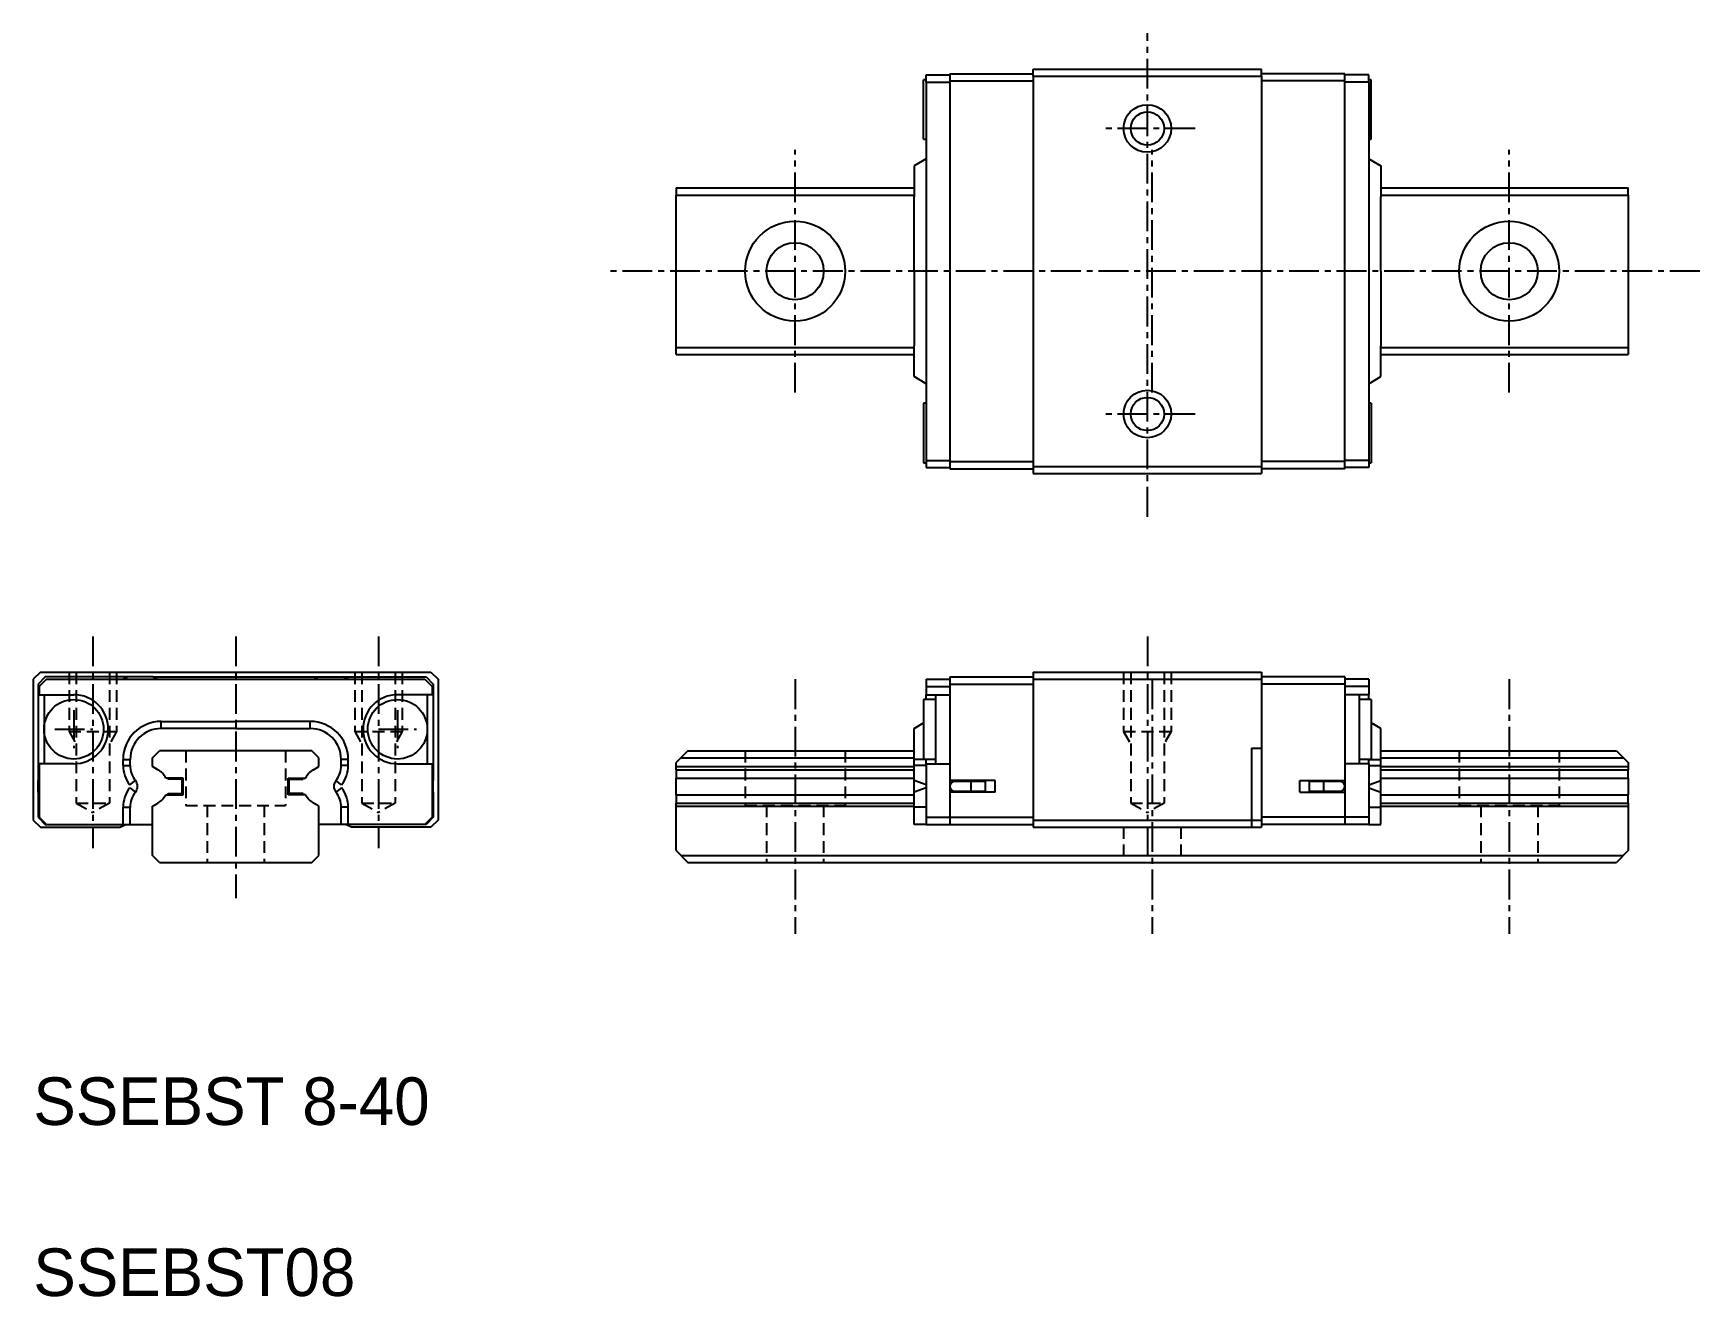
# Model space of a CAD drawing. Extents: x 10 to 80, y 10 to 63.1.
import ezdxf

# ---------------------------------------------------------------- set-up
doc = ezdxf.new("R2010")
doc.units = 0
doc.linetypes.add('CENTER', pattern=[2, 1.25, -0.25, 0.25, -0.25])
doc.linetypes.add('DASHED', pattern=[0.75, 0.5, -0.25])
doc.layers.get('0').update_dxf_attribs({"linetype": 'CONTINUOUS'})
doc.layers.add('CENTER', color=1, linetype='CENTER')

msp = doc.modelspace()

# ---------------------------------------------------------------- linework, layer by layer
at = {"color": 7, "linetype": 'CONTINUOUS'}
for p, q in [((47.5, 61.12), (47.4, 61.12)), ((47.4, 58.62), (47.4, 61.12)), ((47.5, 61.32), (48.5, 61.32)), ((47.5, 61.02), (47.5, 61.32)), ((47.5, 61.02), (47.5, 45.12)), ((47.5, 61.02), (48.5, 61.02)), ((48.5, 61.37), (52, 61.37)), ((48.5, 61.37), (48.5, 44.77)), ((48.5, 61.07), (52, 61.07)), ((52, 61.57), (61.6, 61.57)), ((52, 61.27), (52, 61.57)), ((52, 61.27), (61.6, 61.27)), ((52, 61.27), (52, 44.87)), ((61.6, 61.27), (61.6, 61.57)), ((65.1, 61.37), (61.6, 61.37)), ((65.1, 61.37), (61.6, 61.37)), ((61.6, 61.27), (61.6, 44.87)), ((65.1, 61.07), (61.6, 61.07)), ((65.1, 61.07), (61.6, 61.07)), ((65.1, 44.77), (65.1, 61.37)), ((66.1, 61.32), (65.1, 61.32)), ((66.1, 61.02), (65.1, 61.02)), ((66.1, 61.02), (66.1, 61.32)), ((66.2, 61.12), (66.1, 61.12)), ((66.2, 61.12), (66.1, 61.12)), ((66.1, 61.02), (66.1, 45.12)), ((66.2, 58.62), (66.2, 61.12)), ((66.2, 58.62), (66.2, 61.12)), ((47.4, 58.62), (47.5, 58.62)), ((66.1, 58.62), (66.2, 58.62)), ((66.1, 58.62), (66.2, 58.62)), ((47.5, 57.8), (47, 57.5)), ((47, 57.5), (47, 56.2)), ((66.1, 57.8), (66.6, 57.5)), ((66.6, 57.5), (66.6, 56.2)), ((37, 56.57), (47, 56.57)), ((37, 56.57), (37, 56.27)), ((37, 56.27), (47, 56.27)), ((37, 49.87), (37, 56.27)), ((47, 53.07), (47, 56.2)), ((66.6, 56.57), (77, 56.57)), ((66.6, 56.27), (77, 56.27)), ((66.6, 53.07), (66.6, 56.2)), ((77, 56.27), (77, 56.57)), ((77, 56.27), (77, 49.87)), ((47, 53.07), (47, 49.94)), ((66.6, 53.07), (66.6, 49.94)), ((37, 49.87), (47, 49.87)), ((37, 49.57), (37, 49.87)), ((47, 48.64), (47, 49.94)), ((66.6, 48.64), (66.6, 49.94)), ((66.6, 49.87), (77, 49.87)), ((77, 49.87), (77, 49.57)), ((37, 49.57), (47, 49.57)), ((66.6, 49.57), (77, 49.57)), ((47.5, 48.34), (47, 48.64)), ((66.1, 48.34), (66.6, 48.64)), ((47.4, 47.52), (47.4, 45.02)), ((47.5, 47.52), (47.4, 47.52)), ((66.2, 47.52), (66.1, 47.52)), ((66.2, 47.52), (66.2, 45.02)), ((47.4, 45.02), (47.5, 45.02)), ((47.5, 45.12), (48.5, 45.12)), ((47.5, 45.12), (47.5, 44.82)), ((47.5, 44.82), (48.5, 44.82)), ((48.5, 45.07), (52, 45.07)), ((52, 44.87), (61.6, 44.87)), ((52, 44.87), (52, 44.57)), ((65.1, 45.07), (61.6, 45.07)), ((65.1, 45.07), (61.6, 45.07)), ((61.6, 44.87), (61.6, 44.57)), ((66.1, 45.12), (65.1, 45.12)), ((66.1, 44.82), (65.1, 44.82)), ((66.1, 45.12), (66.1, 44.82)), ((66.1, 45.02), (66.2, 45.02)), ((48.5, 44.77), (52, 44.77)), ((52, 44.57), (61.6, 44.57)), ((65.1, 44.77), (61.6, 44.77)), ((65.1, 44.77), (61.6, 44.77)), ((10.3, 36.22), (10, 35.92)), ((10, 35.92), (10, 30)), ((10.5, 36.02), (10.2, 35.72)), ((10.2, 35.72), (10.2, 31.67)), ((10.55, 35.92), (10.25, 35.62)), ((10.3, 36.22), (26.7, 36.22)), ((13.980385, 36.02), (10.5, 36.02)), ((10.55, 35.92), (26.45, 35.92)), ((15.019615, 36.02), (13.980385, 36.02)), ((15.019615, 36.02), (21.980385, 36.02)), ((21.980385, 36.02), (23.019615, 36.02)), ((23.019615, 36.02), (26.5, 36.02)), ((26.45, 35.92), (26.75, 35.62)), ((26.5, 36.02), (26.8, 35.72)), ((26.7, 36.22), (27, 35.92)), ((26.8, 35.72), (26.8, 31.67)), ((27, 35.92), (27, 30)), ((47.5, 35.92), (47.5, 35.62)), ((47.5, 35.92), (48.5, 35.92)), ((48.5, 36.02), (52, 36.02)), ((48.5, 36.02), (48.5, 35.72)), ((48.5, 35.72), (48.5, 31.67)), ((48.5, 35.72), (52, 35.72)), ((52, 36.22), (61.6, 36.22)), ((52, 36.22), (52, 35.92)), ((52, 35.92), (52, 30)), ((52, 35.92), (61.6, 35.92)), ((61.6, 36.22), (61.6, 35.92)), ((65.1, 36.02), (61.6, 36.02)), ((65.1, 36.02), (61.6, 36.02)), ((61.6, 35.92), (61.6, 30)), ((61.6, 35.92), (61.6, 33.02)), ((65.1, 35.72), (61.6, 35.72)), ((65.1, 35.72), (61.6, 35.72)), ((65.1, 36.02), (65.1, 35.72)), ((65.1, 36.02), (65.1, 35.72)), ((66.1, 35.92), (65.1, 35.92)), ((65.1, 35.72), (65.1, 31.67)), ((65.1, 35.72), (65.1, 31.67)), ((66.1, 35.92), (66.1, 35.62)), ((10.25, 35.62), (10.25, 35.27)), ((10.25, 35.27), (11.7, 35.27)), ((10.45, 35.27), (10.45, 33.82)), ((26.75, 35.27), (25.3, 35.27)), ((26.55, 35.27), (26.55, 33.82)), ((26.75, 35.62), (26.75, 35.27)), ((47.4, 35.07), (47.4, 32.57)), ((47.9, 35.07), (47.4, 35.07)), ((47.5, 35.62), (48.5, 35.62)), ((47.5, 35.62), (47.5, 35.27)), ((47.5, 35.07), (47.5, 35.27)), ((47.5, 35.27), (48.5, 35.27)), ((47.9, 35.27), (47.9, 33.82)), ((66.1, 35.62), (65.1, 35.62)), ((66.1, 35.27), (65.1, 35.27)), ((65.7, 35.27), (65.7, 33.82)), ((66.2, 35.07), (65.7, 35.07)), ((66.1, 35.62), (66.1, 35.27)), ((66.1, 35.07), (66.1, 35.27)), ((66.2, 35.07), (66.2, 32.57)), ((10.45, 33.82), (10.45, 32.37)), ((15.37, 34.15), (18.5, 34.15)), ((15.37, 33.85), (15.37, 34.15)), ((18.5, 33.85), (15.37, 33.85)), ((21.63, 34.15), (18.5, 34.15)), ((18.5, 34.15), (18.5, 33.85)), ((18.5, 33.85), (21.63, 33.85)), ((21.63, 33.85), (21.63, 34.15)), ((26.55, 33.82), (26.55, 32.37)), ((47, 33.85), (47.4, 34.09)), ((47, 32.55), (47, 33.85)), ((47.9, 33.82), (47.9, 32.37)), ((65.7, 33.82), (65.7, 32.37)), ((66.6, 33.85), (66.2, 34.09)), ((66.6, 32.55), (66.6, 33.85)), ((15, 32.62), (15.3, 32.92)), ((21.7, 32.92), (15.3, 32.92)), ((22, 32.62), (21.7, 32.92)), ((37.5, 32.92), (37, 32.42)), ((37.5, 32.92), (47, 32.92)), ((61.17, 33.02), (61.17, 29.72)), ((61.17, 33.02), (61.6, 33.02)), ((66.6, 32.92), (76.5, 32.92)), ((76.5, 32.92), (77, 32.42)), ((11.7, 32.37), (10.25, 32.37)), ((10.25, 32.37), (10.25, 30.12)), ((13.77, 32.55), (14.07, 32.55)), ((13.77, 32.294266), (13.77, 32.55)), ((13.77, 32.294266), (14.07, 32.294266)), ((14.07, 32.294266), (14.07, 32.55)), ((15, 32.253851), (15, 32.62)), ((15.2305, 32.120772), (15, 32.253851)), ((21.7695, 32.120772), (22, 32.253851)), ((22, 32.253851), (22, 32.62)), ((23.23, 32.55), (22.93, 32.55)), ((22.93, 32.294266), (22.93, 32.55)), ((23.23, 32.294266), (22.93, 32.294266)), ((23.23, 32.294266), (23.23, 32.55)), ((25.3, 32.37), (26.75, 32.37)), ((26.75, 32.37), (26.75, 30.12)), ((37, 32.253851), (37, 32.42)), ((37, 32.253851), (47, 32.253851)), ((37, 32.120772), (37, 32.253851)), ((37.2, 32.62), (47, 32.62)), ((47.4, 32.55), (47, 32.55)), ((47, 32.294266), (47, 32.55)), ((47, 31.66979), (47, 32.294266)), ((47.5, 32.294266), (47, 32.294266)), ((47.4, 32.57), (47.9, 32.57)), ((47.5, 32.55), (47.4, 32.55)), ((47.5, 32.37), (47.5, 32.57)), ((47.5, 32.37), (48.5, 32.37)), ((47.5, 32.37), (47.5, 30.12)), ((66.1, 32.37), (65.1, 32.37)), ((65.7, 32.57), (66.2, 32.57)), ((66.1, 32.37), (66.1, 32.57)), ((66.1, 32.55), (66.6, 32.55)), ((66.1, 32.37), (66.1, 30.12)), ((66.1, 32.294266), (66.6, 32.294266)), ((66.6, 32.62), (76.8, 32.62)), ((66.6, 32.294266), (66.6, 32.55)), ((66.6, 31.66979), (66.6, 32.294266)), ((66.6, 32.253851), (77, 32.253851)), ((77, 32.42), (77, 32.253851)), ((77, 32.253851), (77, 32.120772)), ((10.2, 31.17), (10.2, 31.67)), ((10.2, 31.67), (10.25, 31.67)), ((14.054642, 31.482448), (14.288956, 31.66979)), ((16.3, 31.77), (15.567581, 31.77)), ((16.25, 31.72), (15.667964, 31.72)), ((16.25, 31.12), (16.25, 31.72)), ((16.3, 31.07), (16.3, 31.77)), ((20.7, 31.77), (21.432419, 31.77)), ((20.7, 31.07), (20.7, 31.77)), ((20.75, 31.72), (21.332036, 31.72)), ((20.75, 31.12), (20.75, 31.72)), ((22.945358, 31.482448), (22.711044, 31.66979)), ((26.8, 31.67), (26.75, 31.67)), ((26.8, 31.17), (26.8, 31.67)), ((37, 32.120772), (47, 32.120772)), ((37, 32.120772), (37, 31.77)), ((37, 31.77), (47, 31.77)), ((37, 31.07), (37, 31.77)), ((47, 31.17021), (47, 31.66979)), ((47.5, 31.482448), (47, 31.66979)), ((50.4, 31.67), (48.5, 31.67)), ((48.5, 31.67), (48.5, 31.17)), ((49.4, 31.62), (48.7, 31.62)), ((49.4, 31.62), (48.7, 31.62)), ((49, 31.62), (49, 31.67)), ((49.32899, 31.62), (49.32899, 31.67)), ((50, 31.62), (49.4, 31.62)), ((50, 31.62), (49.4, 31.62)), ((49.4, 31.22), (49.4, 31.62)), ((49.4, 31.22), (49.4, 31.62)), ((50, 31.22), (50, 31.62)), ((50, 31.22), (50, 31.62)), ((50.4, 31.17), (50.4, 31.67)), ((63.2, 31.67), (65.1, 31.67)), ((63.2, 31.67), (65.1, 31.67)), ((63.2, 31.17), (63.2, 31.67)), ((63.2, 31.17), (63.2, 31.67)), ((64.2, 31.62), (63.6, 31.62)), ((63.6, 31.62), (63.6, 31.22)), ((64.9, 31.62), (64.2, 31.62)), ((64.2, 31.62), (64.2, 31.22)), ((64.27101, 31.62), (64.27101, 31.67)), ((64.27101, 31.62), (64.27101, 31.67)), ((64.6, 31.62), (64.6, 31.67)), ((64.6, 31.62), (64.6, 31.67)), ((65.1, 31.67), (65.1, 31.17)), ((66.1, 31.482448), (66.6, 31.66979)), ((66.6, 32.120772), (77, 32.120772)), ((66.6, 31.77), (77, 31.77)), ((66.6, 31.17021), (66.6, 31.66979)), ((77, 31.77), (77, 32.120772)), ((77, 31.77), (77, 31.07)), ((10.2, 31.17), (10.25, 31.17)), ((10.2, 31.17), (10.2, 30.12)), ((14.054642, 31.357552), (14.288956, 31.17021)), ((15.567581, 31.07), (16.3, 31.07)), ((15.667964, 31.12), (16.25, 31.12)), ((21.432419, 31.07), (20.7, 31.07)), ((21.332036, 31.12), (20.75, 31.12)), ((22.945358, 31.357552), (22.711044, 31.17021)), ((26.8, 31.17), (26.75, 31.17)), ((26.8, 31.17), (26.8, 30.12)), ((37, 31.07), (47, 31.07)), ((37, 31.07), (37, 30.719228)), ((47.5, 31.357552), (47, 31.17021)), ((47, 30.545734), (47, 31.17021)), ((50.4, 31.17), (48.5, 31.17)), ((48.5, 31.17), (48.5, 30.12)), ((48.7, 31.22), (49.4, 31.22)), ((48.7, 31.22), (49.4, 31.22)), ((49, 31.17), (49, 31.22)), ((49.32899, 31.17), (49.32899, 31.22)), ((49.4, 31.22), (50, 31.22)), ((49.4, 31.22), (50, 31.22)), ((63.2, 31.17), (65.1, 31.17)), ((63.2, 31.17), (65.1, 31.17)), ((63.6, 31.22), (64.2, 31.22)), ((64.2, 31.22), (64.9, 31.22)), ((64.27101, 31.17), (64.27101, 31.22)), ((64.27101, 31.17), (64.27101, 31.22)), ((64.6, 31.17), (64.6, 31.22)), ((64.6, 31.17), (64.6, 31.22)), ((65.1, 31.17), (65.1, 30.12)), ((65.1, 31.17), (65.1, 30.12)), ((66.1, 31.357552), (66.6, 31.17021)), ((66.6, 30.545734), (66.6, 31.17021)), ((66.6, 31.07), (77, 31.07)), ((77, 30.719228), (77, 31.07)), ((10.2, 30.12), (10.5, 29.82)), ((10.25, 30.12), (10.55, 29.82)), ((13.77, 29.82), (13.77, 30.545734)), ((13.77, 30.545734), (14.07, 30.545734)), ((14.07, 29.82), (14.07, 30.545734)), ((15, 30.586149), (15.2305, 30.719228)), ((15, 28.52), (15, 30.586149)), ((22, 30.586149), (21.7695, 30.719228)), ((22, 28.52), (22, 30.586149)), ((22.93, 29.82), (22.93, 30.545734)), ((23.23, 30.545734), (22.93, 30.545734)), ((23.23, 29.82), (23.23, 30.545734)), ((26.75, 30.12), (26.45, 29.82)), ((26.8, 30.12), (26.5, 29.82)), ((37, 30.719228), (47, 30.719228)), ((37, 30.586149), (37, 30.719228)), ((37, 30.586149), (47, 30.586149)), ((37, 28.72), (37, 30.586149)), ((47.5, 30.545734), (47, 30.545734)), ((47, 29.82), (47, 30.545734)), ((47.5, 30.12), (48.5, 30.12)), ((47.5, 30.12), (47.5, 29.82)), ((48.5, 30.12), (48.5, 29.82)), ((48.5, 30.12), (52, 30.12)), ((65.1, 30.12), (61.6, 30.12)), ((65.1, 30.12), (61.6, 30.12)), ((65.1, 30.12), (65.1, 29.82)), ((66.1, 30.12), (65.1, 30.12)), ((65.1, 30.12), (65.1, 29.82)), ((66.1, 30.545734), (66.6, 30.545734)), ((66.1, 30.12), (66.1, 29.82)), ((66.6, 30.719228), (77, 30.719228)), ((66.6, 30.586149), (77, 30.586149)), ((66.6, 29.82), (66.6, 30.545734)), ((77, 30.719228), (77, 30.586149)), ((77, 30.586149), (77, 28.72)), ((10, 30), (10.3, 29.7)), ((10.3, 29.7), (13.627747, 29.7)), ((10.5, 29.82), (10.55, 29.82)), ((10.55, 29.82), (13.77, 29.82)), ((13.627747, 29.7), (13.885087, 29.82)), ((13.77, 29.82), (14.07, 29.82)), ((14.07, 29.82), (15, 29.82)), ((22.93, 29.82), (22, 29.82)), ((23.23, 29.82), (22.93, 29.82)), ((23.372253, 29.7), (23.114913, 29.82)), ((26.45, 29.82), (23.23, 29.82)), ((26.7, 29.7), (23.372253, 29.7)), ((26.5, 29.82), (26.45, 29.82)), ((27, 30), (26.7, 29.7)), ((47.5, 29.82), (47, 29.82)), ((47.5, 29.82), (48.5, 29.82)), ((48.5, 29.82), (52, 29.82)), ((52, 30), (61.6, 30)), ((52, 30), (52, 29.7)), ((52, 29.7), (61.6, 29.7)), ((61.6, 30), (61.6, 29.7)), ((65.1, 29.82), (61.6, 29.82)), ((65.1, 29.82), (61.6, 29.82)), ((66.1, 29.82), (65.1, 29.82)), ((66.1, 29.82), (66.6, 29.82)), ((37, 28.72), (37.5, 28.22)), ((77, 28.72), (76.5, 28.22)), ((15.3, 28.22), (15, 28.52)), ((15.3, 28.22), (21.7, 28.22)), ((21.7, 28.22), (22, 28.52)), ((37.2, 28.52), (76.8, 28.52)), ((37.5, 28.22), (76.5, 28.22))]:
    msp.add_line(p, q, dxfattribs=at)
at = {"color": 3, "linetype": 'DASHED'}
for p, q in [((11.5, 36.22), (11.5, 33.72)), ((11.8, 36.22), (11.8, 30.72)), ((13.2, 36.22), (13.2, 30.72)), ((13.500044, 36.22), (13.500044, 33.72)), ((23.5, 36.22), (23.5, 33.72)), ((23.8, 36.22), (23.8, 30.72)), ((25.2, 36.22), (25.2, 30.72)), ((25.500044, 36.22), (25.500044, 33.72)), ((55.8, 36.22), (55.8, 33.72)), ((56.1, 36.22), (56.1, 30.72)), ((57.5, 36.22), (57.5, 30.72)), ((57.8, 36.22), (57.8, 33.72)), ((11.5, 33.72), (13.500044, 33.72)), ((11.5, 33.72), (11.8, 33.200385)), ((13.500044, 33.72), (13.2, 33.200385)), ((23.5, 33.72), (25.500044, 33.72)), ((23.5, 33.72), (23.8, 33.200385)), ((25.500044, 33.72), (25.2, 33.200385)), ((55.8, 33.72), (57.8, 33.72)), ((55.8, 33.72), (56.1, 33.200385)), ((57.8, 33.72), (57.5, 33.200385)), ((16.4, 32.92), (16.4, 30.62)), ((20.6, 32.92), (20.6, 30.62)), ((39.9, 32.92), (39.9, 30.62)), ((44.1, 32.92), (44.1, 30.62)), ((69.9, 32.92), (69.9, 30.62)), ((74.1, 32.92), (74.1, 30.62)), ((11.8, 30.72), (13.2, 30.72)), ((11.8, 30.72), (12.5, 30.315855)), ((13.2, 30.72), (12.5, 30.315855)), ((16.4, 30.62), (20.6, 30.62)), ((17.3, 30.62), (17.3, 28.22)), ((19.7, 30.62), (19.7, 28.22)), ((23.8, 30.72), (25.2, 30.72)), ((23.8, 30.72), (24.5, 30.315855)), ((25.2, 30.72), (24.5, 30.315855)), ((39.9, 30.62), (44.1, 30.62)), ((40.8, 30.62), (40.8, 28.22)), ((43.2, 30.62), (43.2, 28.22)), ((56.1, 30.72), (56.8, 30.315855)), ((56.1, 30.72), (57.5, 30.72)), ((57.5, 30.72), (56.8, 30.315855)), ((69.9, 30.62), (74.1, 30.62)), ((70.8, 30.62), (70.8, 28.22)), ((73.2, 30.62), (73.2, 28.22)), ((55.8, 29.72), (55.8, 28.22)), ((58.2, 29.72), (58.2, 28.22))]:
    msp.add_line(p, q, dxfattribs=at)
at = {"color": 3, "linetype": 'CONTINUOUS'}
for centre in [(56.8, 59.07), (56.8, 47.07)]:
    msp.add_circle(centre, 1, dxfattribs=at)
at = {"color": 7, "linetype": 'CONTINUOUS'}
for centre, radius in [((56.8, 59.07), 0.7), ((42, 53.07), 2.1), ((72, 53.07), 2.1), ((42, 53.07), 1.2), ((72, 53.07), 1.2), ((56.8, 47.07), 0.7), ((11.7, 33.82), 1.25), ((25.3, 33.82), 1.25)]:
    msp.add_circle(centre, radius, dxfattribs=at)
for centre, radius, start, end in [((14.5, 34.72), 1.4, 111.786789, 121.002719), ((14.5, 34.72), 1.4, 58.997281, 68.213211), ((22.5, 34.72), 1.4, 111.786789, 121.002719), ((22.5, 34.72), 1.4, 58.997281, 68.213211), ((11.7, 33.82), 1.45, 270, 90), ((25.3, 33.82), 1.45, 90, 270), ((15.370023, 32.549977), 1.600023, 90.000833, 179.999167), ((15.37, 32.55), 1.3, 90, 180), ((21.629977, 32.549977), 1.600023, 0.000833, 89.999167), ((21.63, 32.55), 1.3, 0, 90), ((15.06985, 32.294213), 1.29985, 179.997683, 218.646033), ((15.07, 32.294266), 1, 180, 218.643716), ((21.93, 32.294266), 1, 321.356284, 0), ((21.93015, 32.294213), 1.29985, 321.353967, 0.002317), ((13.976538, 31.42), 0.4, 321.356284, 38.643716), ((14.793, 31.363), 0.875, 27.719468, 60), ((14.793, 31.363), 0.945, 22.196276, 25.51122), ((22.207, 31.363), 0.945, 154.48878, 157.803724), ((22.207, 31.363), 0.875, 120, 152.280532), ((23.023462, 31.42), 0.4, 141.356284, 218.643716), ((48.7, 31.42), 0.2, 90, 180), ((48.7, 31.42), 0.2, 90, 180), ((64.9, 31.42), 0.2, 0, 90), ((15.06985, 30.545787), 1.29985, 141.353967, 180.002317), ((15.07, 30.545734), 1, 141.356284, 180), ((14.793, 31.477), 0.875, 300, 332.280532), ((14.793, 31.477), 0.945, 334.48878, 337.803724), ((22.207, 31.477), 0.945, 202.196276, 205.51122), ((22.207, 31.477), 0.875, 207.719468, 240), ((21.93, 30.545734), 1, 0, 38.643716), ((21.93015, 30.545787), 1.29985, 359.997683, 38.646033), ((48.7, 31.42), 0.2, 180, 270), ((48.7, 31.42), 0.2, 180, 270), ((64.9, 31.42), 0.2, 270, 0)]:
    msp.add_arc(centre, radius, start, end, dxfattribs=at)
at = {"layer": 'CENTER', "color": 1, "linetype": 'CENTER'}
for p, q in [((56.8, 42.753), (56.8, 63.07)), ((58.8, 59.07), (54.8, 59.07)), ((42, 47.97), (42, 58.17)), ((57, 47.97), (57, 58.17)), ((72, 47.97), (72, 58.17)), ((80, 53.07), (34, 53.07)), ((58.8, 47.07), (54.8, 47.07)), ((12.5, 37.72), (12.5, 28.815855)), ((18.5, 37.72), (18.5, 26.72)), ((24.5, 37.72), (24.5, 28.815855)), ((56.8, 37.72), (56.8, 28.22)), ((42, 35.92), (42, 25.22)), ((57, 35.92), (57, 25.22)), ((72, 35.92), (72, 25.22)), ((11.7, 34.62), (11.7, 33.02)), ((25.3, 34.62), (25.3, 33.02)), ((10.9, 33.82), (12.5, 33.82)), ((24.5, 33.82), (26.1, 33.82))]:
    msp.add_line(p, q, dxfattribs=at)

# ---------------------------------------------------------------- texts
at = {"color": 7, "linetype": 'CONTINUOUS'}
for s, p in [('SSEBST 8-40', (10, 17.188576)), ('SSEBST08', (10, 10))]:
    msp.add_text(s, height=2, dxfattribs=at).set_placement(p)

doc.saveas('drawing.dxf')
